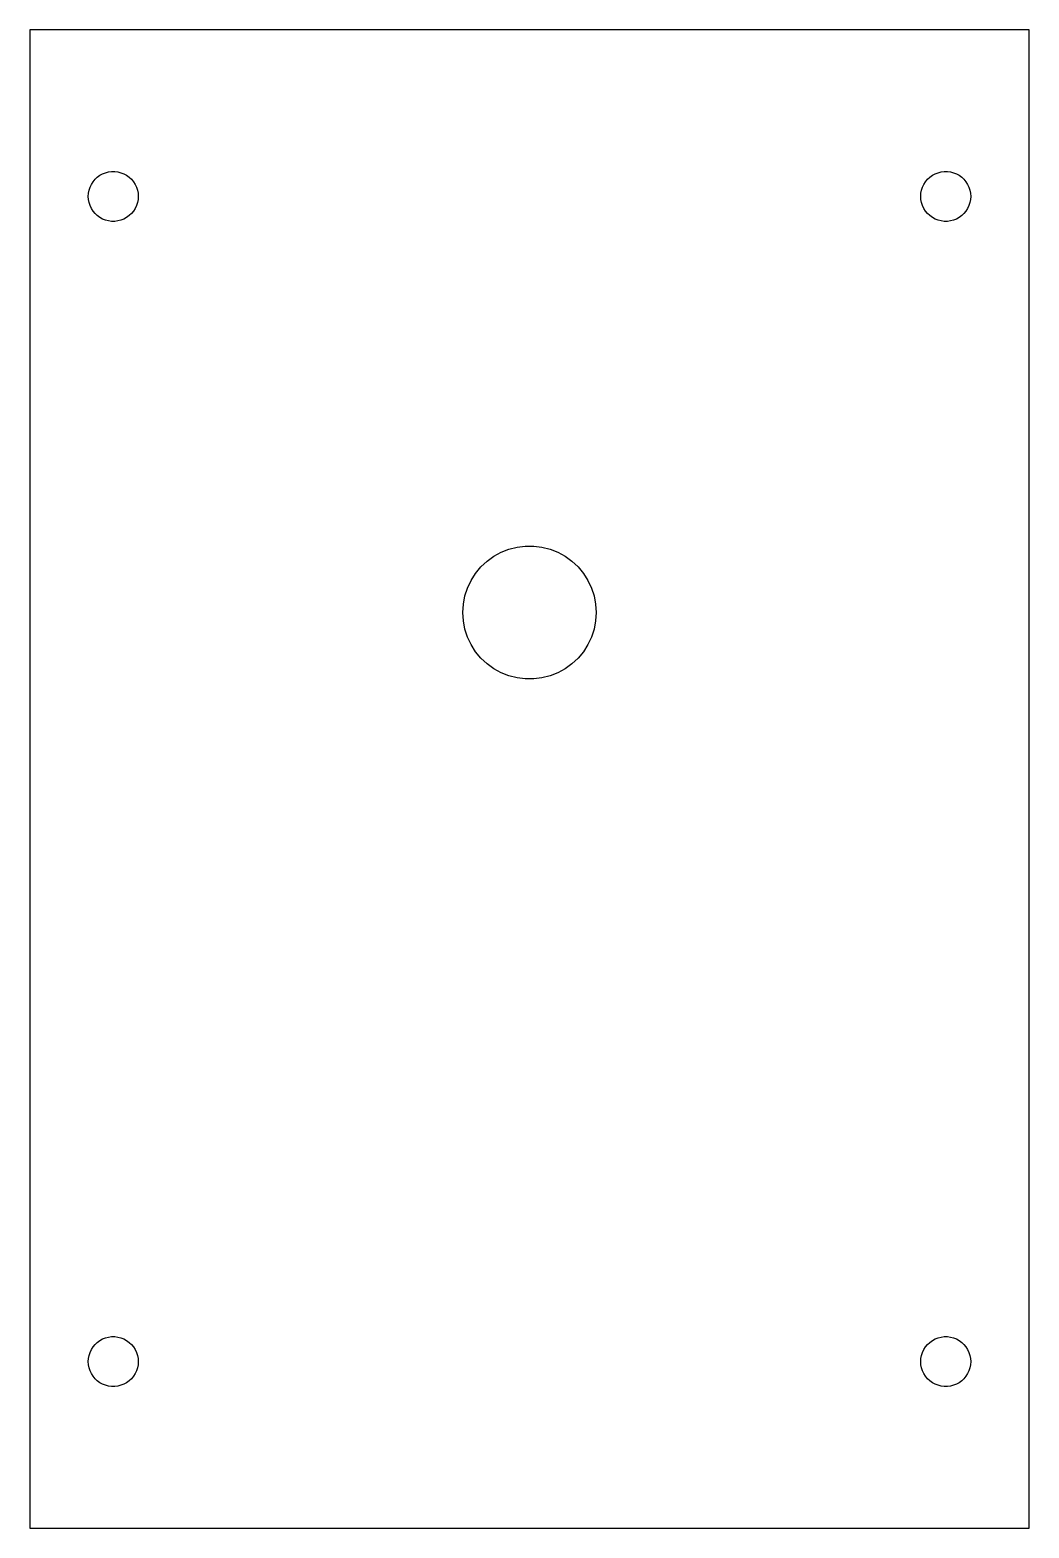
# Model space of a CAD drawing. Header units: metres. Extents: x -30 to 30, y -45 to 45.
import ezdxf

# ---------------------------------------------------------------- set-up
doc = ezdxf.new("R2010")
doc.units = ezdxf.units.M

msp = doc.modelspace()

# ---------------------------------------------------------------- linework, layer by layer
for p, q in [((30, 45), (-30, 45)), ((-30, 45), (-30, -45)), ((30, -45), (30, 45)), ((-26.2135, 35.8817), (-26.0934, 36.0268)), ((-26.0934, 36.0268), (-25.9561, 36.1558)), ((-25.9561, 36.1558), (-25.8037, 36.2665)), ((-25.8037, 36.2665), (-25.6387, 36.3572)), ((-25.6387, 36.3572), (-25.4635, 36.4266)), ((-25.4635, 36.4266), (-25.2811, 36.4734)), ((-25.2811, 36.4734), (-25.0942, 36.497)), ((-25.0942, 36.497), (-24.9058, 36.497)), ((-24.9058, 36.497), (-24.7189, 36.4734)), ((-24.7189, 36.4734), (-24.5365, 36.4266)), ((-24.5365, 36.4266), (-24.3613, 36.3572)), ((-24.3613, 36.3572), (-24.1963, 36.2665)), ((-24.1963, 36.2665), (-24.0439, 36.1558)), ((-24.0439, 36.1558), (-23.9065, 36.0268)), ((-23.9065, 36.0268), (-23.7865, 35.8817)), ((23.7865, 35.8817), (23.9065, 36.0268)), ((23.9065, 36.0268), (24.0439, 36.1558)), ((24.0439, 36.1558), (24.1963, 36.2665)), ((24.1963, 36.2665), (24.3613, 36.3572)), ((24.3613, 36.3572), (24.5365, 36.4266)), ((24.5365, 36.4266), (24.7189, 36.4734)), ((24.7189, 36.4734), (24.9058, 36.497)), ((24.9058, 36.497), (25.0942, 36.497)), ((25.0942, 36.497), (25.2811, 36.4734)), ((25.2811, 36.4734), (25.4635, 36.4266)), ((25.4635, 36.4266), (25.6387, 36.3572)), ((25.6387, 36.3572), (25.8037, 36.2665)), ((25.8037, 36.2665), (25.9561, 36.1558)), ((25.9561, 36.1558), (26.0934, 36.0268)), ((26.0934, 36.0268), (26.2135, 35.8817)), ((-26.5, 35), (-26.4882, 35.188)), ((-26.4882, 35.188), (-26.4529, 35.373)), ((-26.4529, 35.373), (-26.3947, 35.5522)), ((-26.3947, 35.5522), (-26.3145, 35.7226)), ((-26.3145, 35.7226), (-26.2135, 35.8817)), ((-23.7865, 35.8817), (-23.6855, 35.7226)), ((-23.6855, 35.7226), (-23.6053, 35.5522)), ((-23.6053, 35.5522), (-23.5471, 35.373)), ((-23.5471, 35.373), (-23.5118, 35.188)), ((-23.5118, 35.188), (-23.5, 35)), ((23.5, 35), (23.5118, 35.188)), ((23.5118, 35.188), (23.5471, 35.373)), ((23.5471, 35.373), (23.6053, 35.5522)), ((23.6053, 35.5522), (23.6855, 35.7226)), ((23.6855, 35.7226), (23.7865, 35.8817)), ((26.2135, 35.8817), (26.3145, 35.7226)), ((26.3145, 35.7226), (26.3947, 35.5522)), ((26.3947, 35.5522), (26.4529, 35.373)), ((26.4529, 35.373), (26.4882, 35.188)), ((26.4882, 35.188), (26.5, 35)), ((-26.4882, 34.812), (-26.5, 35)), ((-26.4529, 34.627), (-26.4882, 34.812)), ((-26.3947, 34.4478), (-26.4529, 34.627)), ((-26.3145, 34.2774), (-26.3947, 34.4478)), ((-26.2135, 34.1183), (-26.3145, 34.2774)), ((-23.6855, 34.2774), (-23.7865, 34.1183)), ((-23.6053, 34.4478), (-23.6855, 34.2774)), ((-23.5471, 34.627), (-23.6053, 34.4478)), ((-23.5118, 34.812), (-23.5471, 34.627)), ((-23.5, 35), (-23.5118, 34.812)), ((23.5118, 34.812), (23.5, 35)), ((23.5471, 34.627), (23.5118, 34.812)), ((23.6053, 34.4478), (23.5471, 34.627)), ((23.6855, 34.2774), (23.6053, 34.4478)), ((23.7865, 34.1183), (23.6855, 34.2774)), ((26.3145, 34.2774), (26.2135, 34.1183)), ((26.3947, 34.4478), (26.3145, 34.2774)), ((26.4529, 34.627), (26.3947, 34.4478)), ((26.4882, 34.812), (26.4529, 34.627)), ((26.5, 35), (26.4882, 34.812)), ((-26.0934, 33.9732), (-26.2135, 34.1183)), ((-25.9561, 33.8442), (-26.0934, 33.9732)), ((-25.8037, 33.7335), (-25.9561, 33.8442)), ((-25.6387, 33.6427), (-25.8037, 33.7335)), ((-25.4635, 33.5734), (-25.6387, 33.6427)), ((-25.2811, 33.5266), (-25.4635, 33.5734)), ((-25.0942, 33.5029), (-25.2811, 33.5266)), ((-24.9058, 33.5029), (-25.0942, 33.5029)), ((-24.7189, 33.5266), (-24.9058, 33.5029)), ((-24.5365, 33.5734), (-24.7189, 33.5266)), ((-24.3613, 33.6427), (-24.5365, 33.5734)), ((-24.1963, 33.7335), (-24.3613, 33.6427)), ((-24.0439, 33.8442), (-24.1963, 33.7335)), ((-23.9065, 33.9732), (-24.0439, 33.8442)), ((-23.7865, 34.1183), (-23.9065, 33.9732)), ((23.9065, 33.9732), (23.7865, 34.1183)), ((24.0439, 33.8442), (23.9065, 33.9732)), ((24.1963, 33.7335), (24.0439, 33.8442)), ((24.3613, 33.6427), (24.1963, 33.7335)), ((24.5365, 33.5734), (24.3613, 33.6427)), ((24.7189, 33.5266), (24.5365, 33.5734)), ((24.9058, 33.5029), (24.7189, 33.5266)), ((25.0942, 33.5029), (24.9058, 33.5029)), ((25.2811, 33.5266), (25.0942, 33.5029)), ((25.4635, 33.5734), (25.2811, 33.5266)), ((25.6387, 33.6427), (25.4635, 33.5734)), ((25.8037, 33.7335), (25.6387, 33.6427)), ((25.9561, 33.8442), (25.8037, 33.7335)), ((26.0934, 33.9732), (25.9561, 33.8442)), ((26.2135, 34.1183), (26.0934, 33.9732)), ((-2.1433, 13.3773), (-1.70311, 13.6193)), ((-1.70311, 13.6193), (-1.23605, 13.8042)), ((-1.23605, 13.8042), (-0.74951, 13.9291)), ((-0.74951, 13.9291), (-0.25116, 13.9921)), ((-0.25116, 13.9921), (0.25116, 13.9921)), ((0.25116, 13.9921), (0.74951, 13.9291)), ((0.74951, 13.9291), (1.23605, 13.8042)), ((1.23605, 13.8042), (1.70311, 13.6193)), ((1.70311, 13.6193), (2.1433, 13.3773)), ((-3.23605, 12.3511), (-2.91586, 12.7382)), ((-2.91586, 12.7382), (-2.54968, 13.082)), ((-2.54968, 13.082), (-2.1433, 13.3773)), ((2.1433, 13.3773), (2.54968, 13.082)), ((2.54968, 13.082), (2.91586, 12.7382)), ((2.91586, 12.7382), (3.23605, 12.3511)), ((-3.7191, 11.4725), (-3.50522, 11.927)), ((-3.50522, 11.927), (-3.23605, 12.3511)), ((3.23605, 12.3511), (3.50522, 11.927)), ((3.50522, 11.927), (3.7191, 11.4725)), ((-3.96844, 10.5013), (-3.87433, 10.9948)), ((-3.87433, 10.9948), (-3.7191, 11.4725)), ((3.7191, 11.4725), (3.87433, 10.9948)), ((3.87433, 10.9948), (3.96844, 10.5013)), ((-4, 10), (-3.96844, 10.5013)), ((-3.96844, 9.49866), (-4, 10)), ((3.96844, 10.5013), (4, 10)), ((4, 10), (3.96844, 9.49866)), ((-3.87433, 9.00523), (-3.96844, 9.49866)), ((-3.7191, 8.5275), (-3.87433, 9.00523)), ((3.87433, 9.00523), (3.7191, 8.5275)), ((3.96844, 9.49866), (3.87433, 9.00523)), ((-3.50522, 8.07298), (-3.7191, 8.5275)), ((3.7191, 8.5275), (3.50522, 8.07298)), ((-3.23605, 7.64885), (-3.50522, 8.07298)), ((-2.91586, 7.26181), (-3.23605, 7.64885)), ((-2.54968, 6.91794), (-2.91586, 7.26181)), ((2.91586, 7.26181), (2.54968, 6.91794)), ((3.23605, 7.64885), (2.91586, 7.26181)), ((3.50522, 8.07298), (3.23605, 7.64885)), ((-2.1433, 6.62268), (-2.54968, 6.91794)), ((-1.70311, 6.38069), (-2.1433, 6.62268)), ((-1.23605, 6.19577), (-1.70311, 6.38069)), ((1.70311, 6.38069), (1.23605, 6.19577)), ((2.1433, 6.62268), (1.70311, 6.38069)), ((2.54968, 6.91794), (2.1433, 6.62268)), ((-0.74951, 6.07085), (-1.23605, 6.19577)), ((-0.25116, 6.00789), (-0.74951, 6.07085)), ((0.25116, 6.00789), (-0.25116, 6.00789)), ((0.74951, 6.07085), (0.25116, 6.00789)), ((1.23605, 6.19577), (0.74951, 6.07085)), ((-26.3145, -34.2774), (-26.2135, -34.1183)), ((-26.2135, -34.1183), (-26.0934, -33.9732)), ((-26.0934, -33.9732), (-25.9561, -33.8442)), ((-25.9561, -33.8442), (-25.8037, -33.7335)), ((-25.8037, -33.7335), (-25.6387, -33.6427)), ((-25.6387, -33.6427), (-25.4635, -33.5734)), ((-25.4635, -33.5734), (-25.2811, -33.5266)), ((-25.2811, -33.5266), (-25.0942, -33.5029)), ((-25.0942, -33.5029), (-24.9058, -33.5029)), ((-24.9058, -33.5029), (-24.7189, -33.5266)), ((-24.7189, -33.5266), (-24.5365, -33.5734)), ((-24.5365, -33.5734), (-24.3613, -33.6427)), ((-24.3613, -33.6427), (-24.1963, -33.7335)), ((-24.1963, -33.7335), (-24.0439, -33.8442)), ((-24.0439, -33.8442), (-23.9065, -33.9732)), ((-23.9065, -33.9732), (-23.7865, -34.1183)), ((-23.7865, -34.1183), (-23.6855, -34.2774)), ((23.6855, -34.2774), (23.7865, -34.1183)), ((23.7865, -34.1183), (23.9065, -33.9732)), ((23.9065, -33.9732), (24.0439, -33.8442)), ((24.0439, -33.8442), (24.1963, -33.7335)), ((24.1963, -33.7335), (24.3613, -33.6427)), ((24.3613, -33.6427), (24.5365, -33.5734)), ((24.5365, -33.5734), (24.7189, -33.5266)), ((24.7189, -33.5266), (24.9058, -33.5029)), ((24.9058, -33.5029), (25.0942, -33.5029)), ((25.0942, -33.5029), (25.2811, -33.5266)), ((25.2811, -33.5266), (25.4635, -33.5734)), ((25.4635, -33.5734), (25.6387, -33.6427)), ((25.6387, -33.6427), (25.8037, -33.7335)), ((25.8037, -33.7335), (25.9561, -33.8442)), ((25.9561, -33.8442), (26.0934, -33.9732)), ((26.0934, -33.9732), (26.2135, -34.1183)), ((26.2135, -34.1183), (26.3145, -34.2774)), ((-26.5, -35), (-26.4882, -34.812)), ((-26.4882, -35.188), (-26.5, -35)), ((-26.4882, -34.812), (-26.4529, -34.627)), ((-26.4529, -34.627), (-26.3947, -34.4478)), ((-26.3947, -34.4478), (-26.3145, -34.2774)), ((-23.6855, -34.2774), (-23.6053, -34.4478)), ((-23.6053, -34.4478), (-23.5471, -34.627)), ((-23.5471, -34.627), (-23.5118, -34.812)), ((-23.5118, -34.812), (-23.5, -35)), ((-23.5, -35), (-23.5118, -35.188)), ((23.5, -35), (23.5118, -34.812)), ((23.5118, -35.188), (23.5, -35)), ((23.5118, -34.812), (23.5471, -34.627)), ((23.5471, -34.627), (23.6053, -34.4478)), ((23.6053, -34.4478), (23.6855, -34.2774)), ((26.3145, -34.2774), (26.3947, -34.4478)), ((26.3947, -34.4478), (26.4529, -34.627)), ((26.4529, -34.627), (26.4882, -34.812)), ((26.4882, -34.812), (26.5, -35)), ((26.5, -35), (26.4882, -35.188)), ((-26.4529, -35.373), (-26.4882, -35.188)), ((-26.3947, -35.5522), (-26.4529, -35.373)), ((-26.3145, -35.7226), (-26.3947, -35.5522)), ((-26.2135, -35.8817), (-26.3145, -35.7226)), ((-26.0934, -36.0268), (-26.2135, -35.8817)), ((-23.7865, -35.8817), (-23.9065, -36.0268)), ((-23.6855, -35.7226), (-23.7865, -35.8817)), ((-23.6053, -35.5522), (-23.6855, -35.7226)), ((-23.5471, -35.373), (-23.6053, -35.5522)), ((-23.5118, -35.188), (-23.5471, -35.373)), ((23.5471, -35.373), (23.5118, -35.188)), ((23.6053, -35.5522), (23.5471, -35.373)), ((23.6855, -35.7226), (23.6053, -35.5522)), ((23.7865, -35.8817), (23.6855, -35.7226)), ((23.9065, -36.0268), (23.7865, -35.8817)), ((26.2135, -35.8817), (26.0934, -36.0268)), ((26.3145, -35.7226), (26.2135, -35.8817)), ((26.3947, -35.5522), (26.3145, -35.7226)), ((26.4529, -35.373), (26.3947, -35.5522)), ((26.4882, -35.188), (26.4529, -35.373)), ((-25.9561, -36.1558), (-26.0934, -36.0268)), ((-25.8037, -36.2665), (-25.9561, -36.1558)), ((-25.6387, -36.3572), (-25.8037, -36.2665)), ((-25.4635, -36.4266), (-25.6387, -36.3572)), ((-25.2811, -36.4734), (-25.4635, -36.4266)), ((-25.0942, -36.497), (-25.2811, -36.4734)), ((-24.9058, -36.497), (-25.0942, -36.497)), ((-24.7189, -36.4734), (-24.9058, -36.497)), ((-24.5365, -36.4266), (-24.7189, -36.4734)), ((-24.3613, -36.3572), (-24.5365, -36.4266)), ((-24.1963, -36.2665), (-24.3613, -36.3572)), ((-24.0439, -36.1558), (-24.1963, -36.2665)), ((-23.9065, -36.0268), (-24.0439, -36.1558)), ((24.0439, -36.1558), (23.9065, -36.0268)), ((24.1963, -36.2665), (24.0439, -36.1558)), ((24.3613, -36.3572), (24.1963, -36.2665)), ((24.5365, -36.4266), (24.3613, -36.3572)), ((24.7189, -36.4734), (24.5365, -36.4266)), ((24.9058, -36.497), (24.7189, -36.4734)), ((25.0942, -36.497), (24.9058, -36.497)), ((25.2811, -36.4734), (25.0942, -36.497)), ((25.4635, -36.4266), (25.2811, -36.4734)), ((25.6387, -36.3572), (25.4635, -36.4266)), ((25.8037, -36.2665), (25.6387, -36.3572)), ((25.9561, -36.1558), (25.8037, -36.2665)), ((26.0934, -36.0268), (25.9561, -36.1558)), ((-30, -45), (30, -45))]:
    msp.add_line(p, q)

doc.saveas('drawing.dxf')
